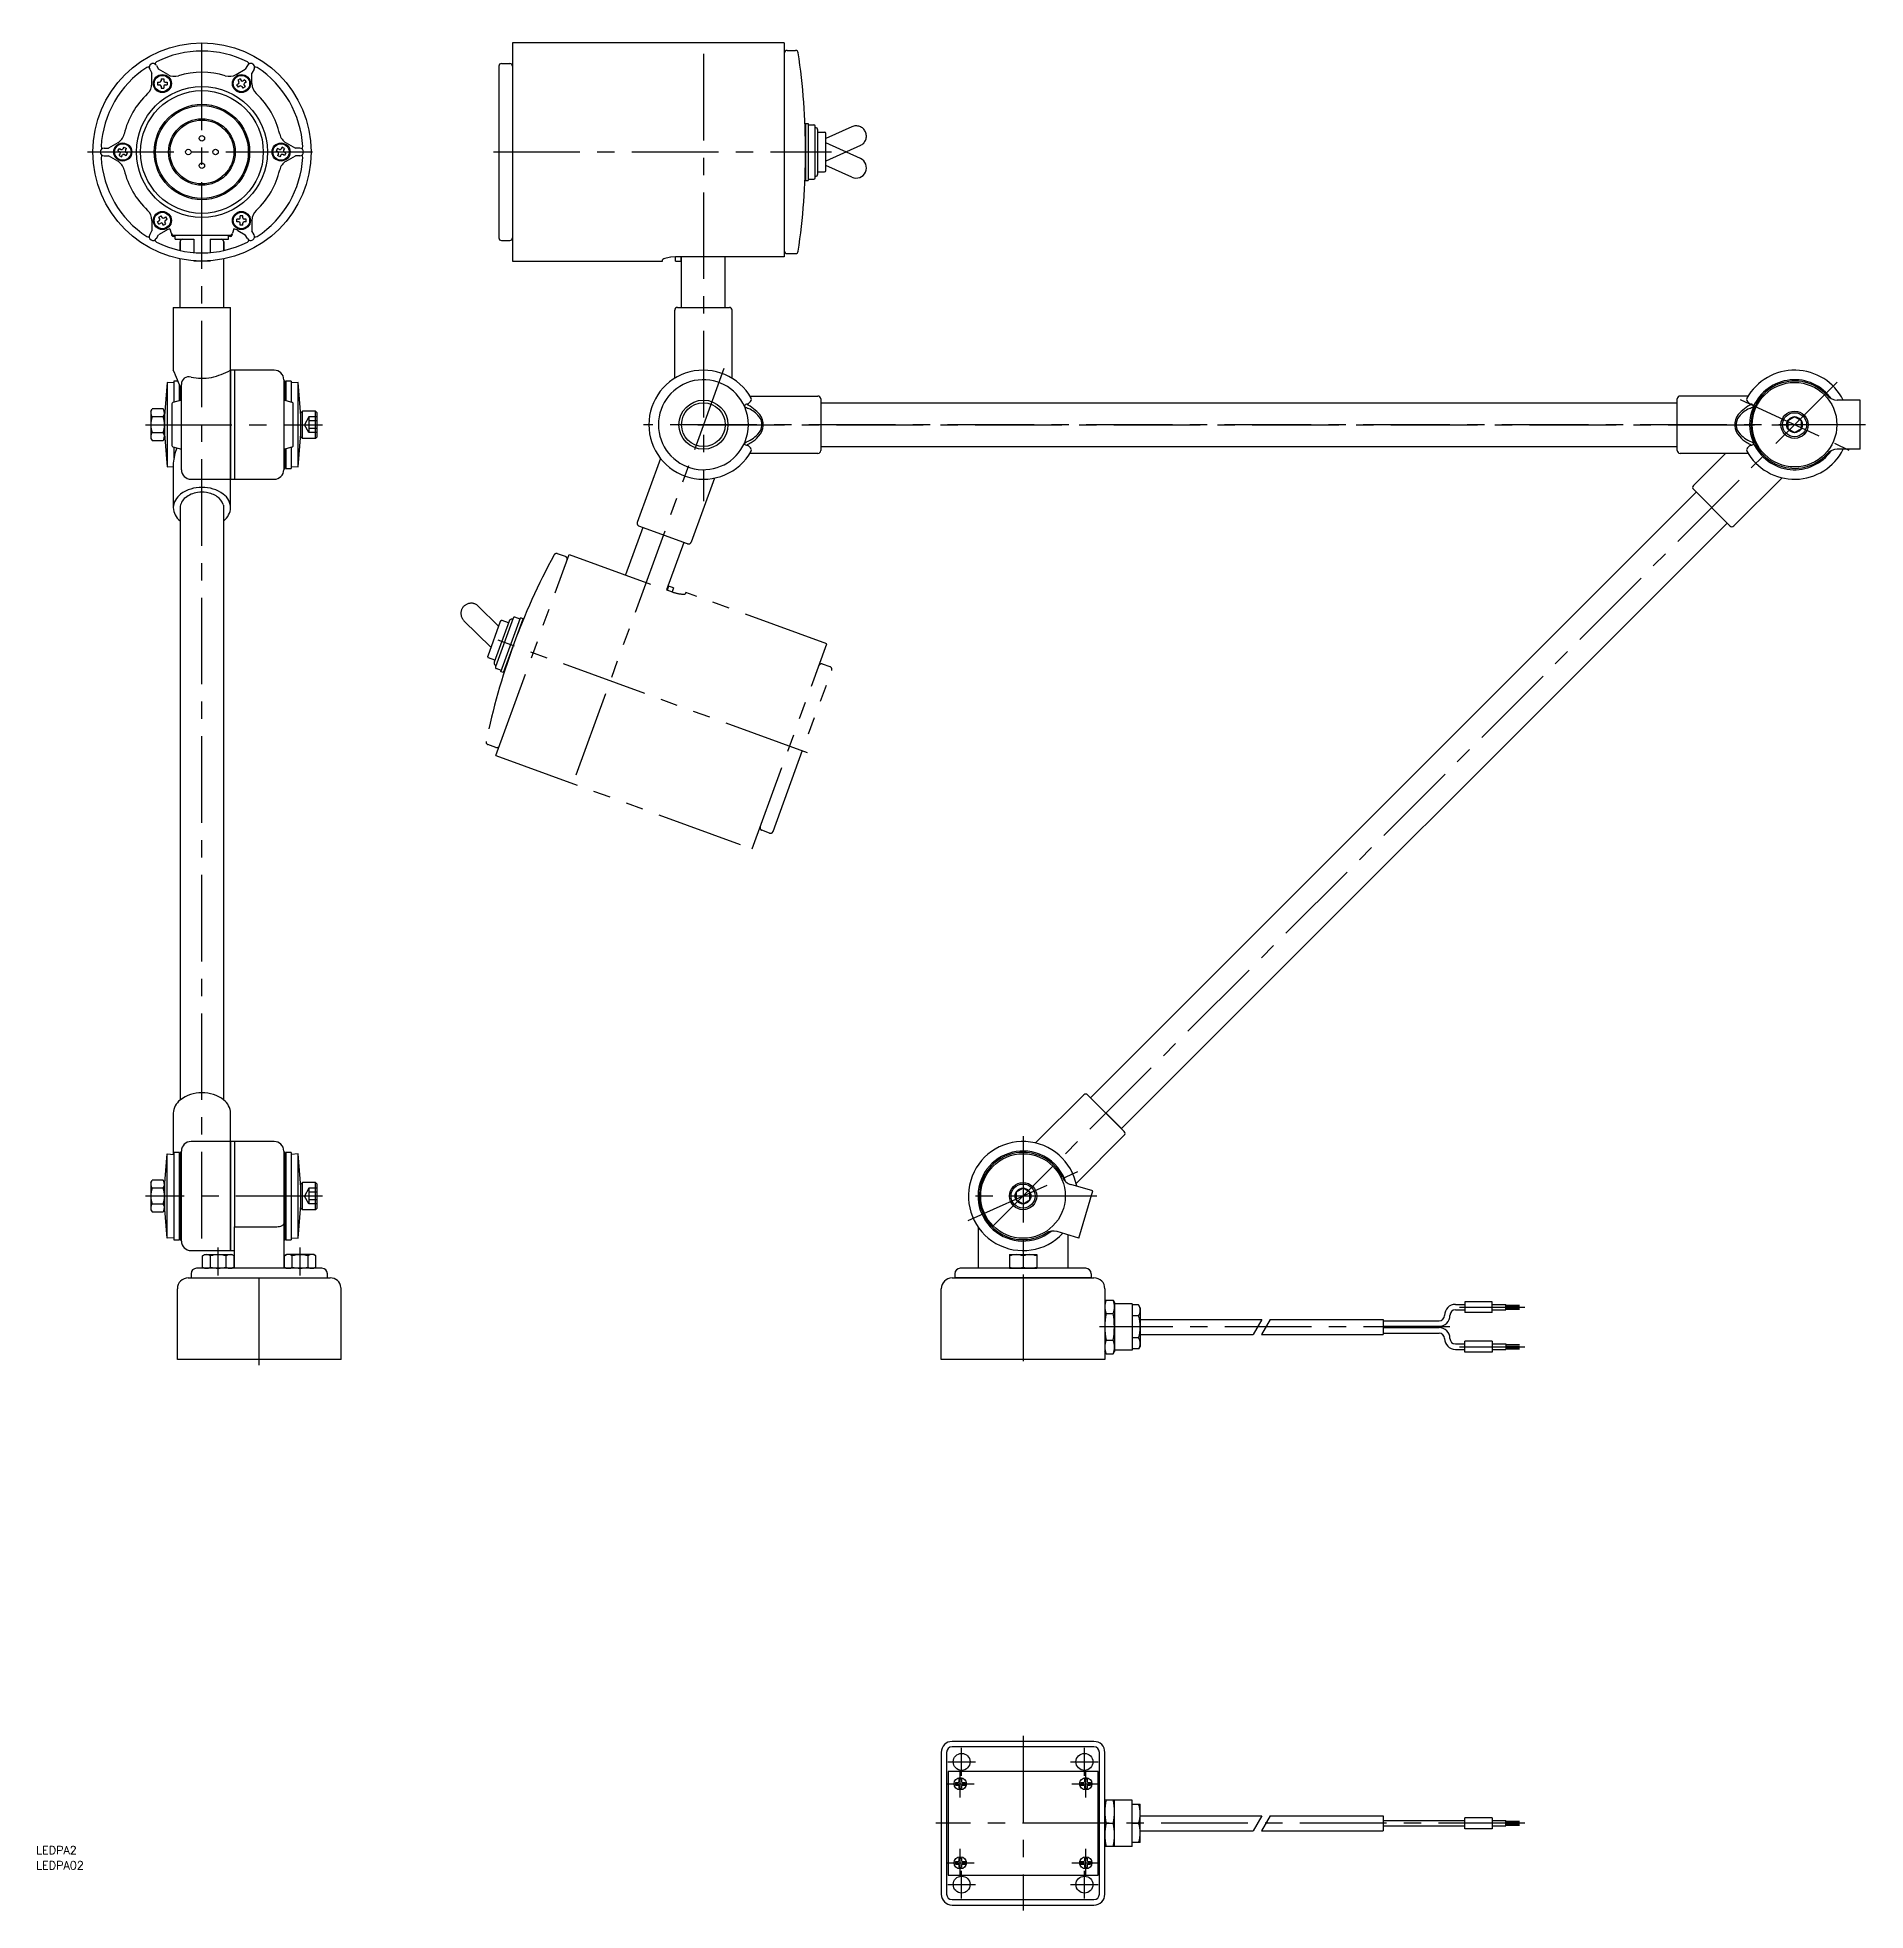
# Model space of a CAD drawing. Extents: x -60 to 610, y -518 to 169.
import ezdxf

# ---------------------------------------------------------------- set-up
doc = ezdxf.new("R2010")
doc.units = 0
for name, pattern in [('CENTER', [50.8, 31.75, -6.35, 6.35, -6.35]), ('DASHED', [19.05, 12.7, -6.35]), ('PHANTOM', [63.5, 31.75, -6.35, 6.35, -6.35, 6.35, -6.35])]:
    doc.linetypes.add(name, pattern=pattern)
doc.layers.get('0').update_dxf_attribs({"linetype": 'CONTINUOUS'})
doc.layers.add('CENTER', color=1, linetype='CENTER')
doc.styles.get("Standard").update_dxf_attribs({"font": 'txt.shx', "height": 3, "bigfont": 'bigfont.shx'})

# ---------------------------------------------------------------- blocks, each defined once
blk = doc.blocks.new('*U21')
at = {"color": 7, "linetype": 'CONTINUOUS'}
blk.add_text('LEDPA2', height=3, dxfattribs=at).set_placement((-60.8, -496.95))
blk = doc.blocks.new('*U22')
at = {"color": 7, "linetype": 'CONTINUOUS'}
blk.add_text('LEDPA02', height=3, dxfattribs=at).set_placement((-60.8, -502.48))

msp = doc.modelspace()

# ---------------------------------------------------------------- linework, layer by layer
at = {"color": 7, "linetype": 'CONTINUOUS'}
for p, q in [((213.48, 167.28), (113.84, 167.28)), ((113.84, 167.28), (113.84, 87.28)), ((213.48, 167.28), (213.48, 88.82)), ((-16.71, 159.03), (-15.91, 157.64)), ((16.71, 159.03), (15.91, 157.64)), ((108.84, 158.73), (108.84, 95.83)), ((109.84, 159.73), (112.84, 159.73)), ((214.48, 164.53), (217.62, 164.53)), ((-19.14, 157.63), (-18.34, 156.24)), ((-18.34, 152.35), (-18.34, 156.24)), ((-16.25, 152.89), (-16.25, 151.89)), ((-16.25, 152.89), (-15.5, 152.89)), ((-16.25, 151.89), (-15.5, 151.89)), ((-12.54, 155.69), (-15.91, 157.64)), ((-15, 154.14), (-14, 154.14)), ((-15, 154.14), (-15, 153.39)), ((-15, 151.39), (-15, 150.64)), ((-14, 154.14), (-14, 153.39)), ((-14, 151.39), (-14, 150.64)), ((-13.5, 152.89), (-12.75, 152.89)), ((-13.5, 151.89), (-12.75, 151.89)), ((-12.75, 152.89), (-12.75, 151.89)), ((12.54, 155.69), (15.91, 157.64)), ((13.38, 152.33), (12.73, 151.95)), ((12.73, 151.95), (13.23, 151.09)), ((14.06, 154.16), (13.19, 153.66)), ((13.19, 153.66), (13.57, 153.01)), ((13.88, 151.46), (13.23, 151.09)), ((14.06, 154.16), (14.43, 153.51)), ((14.57, 151.28), (14.94, 150.63)), ((15.81, 151.13), (14.94, 150.63)), ((15.77, 153.7), (15.12, 153.33)), ((15.43, 151.78), (15.81, 151.13)), ((16.27, 152.84), (15.62, 152.46)), ((15.77, 153.7), (16.27, 152.84)), ((19.14, 157.63), (18.34, 156.24)), ((18.34, 152.35), (18.34, 156.24)), ((-15, 150.64), (-14, 150.64)), ((221.27, 137.78), (221.27, 116.78)), ((221.27, 137.78), (222.27, 137.78)), ((222.27, 137.78), (222.27, 116.78)), ((-30.88, 130.63), (-34.25, 128.68)), ((30.88, 130.63), (34.25, 128.68)), ((222.27, 137.28), (224.27, 137.28)), ((224.77, 117.78), (224.77, 136.78)), ((225.77, 119.28), (225.77, 135.28)), ((225.77, 134.53), (228.27, 134.53)), ((228.77, 120.53), (228.77, 134.03)), ((241.38, 124.87), (228.77, 130.59)), ((-35.85, 128.68), (-34.25, 128.68)), ((-35.85, 125.88), (-34.25, 125.88)), ((-30.88, 123.93), (-34.25, 125.88)), ((-30.77, 127.72), (-30.27, 128.59)), ((-30.77, 127.72), (-30.12, 127.35)), ((-30.31, 126.01), (-29.93, 126.66)), ((-30.31, 126.01), (-29.44, 125.51)), ((-30.27, 128.59), (-29.62, 128.21)), ((-29.44, 125.51), (-29.07, 126.16)), ((-28.93, 128.4), (-28.56, 129.04)), ((-28.56, 129.04), (-27.69, 128.54)), ((-28.38, 126.35), (-27.73, 125.97)), ((-28.07, 127.9), (-27.69, 128.54)), ((-27.88, 127.21), (-27.23, 126.84)), ((-27.73, 125.97), (-27.23, 126.84)), ((27.73, 128.59), (27.23, 127.72)), ((27.88, 127.35), (27.23, 127.72)), ((28.07, 126.66), (27.69, 126.01)), ((28.56, 125.51), (27.69, 126.01)), ((28.38, 128.21), (27.73, 128.59)), ((28.93, 126.16), (28.56, 125.51)), ((29.44, 129.04), (29.07, 128.4)), ((30.31, 128.54), (29.44, 129.04)), ((30.27, 125.97), (29.62, 126.35)), ((30.31, 128.54), (29.93, 127.9)), ((30.77, 126.84), (30.12, 127.21)), ((30.77, 126.84), (30.27, 125.97)), ((30.88, 123.93), (34.25, 125.88)), ((35.85, 128.68), (34.25, 128.68)), ((35.85, 125.88), (34.25, 125.88)), ((221.27, 116.78), (222.27, 116.78)), ((222.27, 117.28), (224.27, 117.28)), ((225.77, 120.03), (228.27, 120.03)), ((238.27, 118.04), (228.77, 122.36)), ((-15.81, 103.43), (-14.94, 103.93)), ((-15.43, 102.78), (-15.81, 103.43)), ((-14.57, 103.28), (-14.94, 103.93)), ((-13.88, 103.1), (-13.23, 103.47)), ((-12.73, 102.61), (-13.23, 103.47)), ((15, 103.91), (14, 103.91)), ((14, 103.16), (14, 103.91)), ((15, 103.16), (15, 103.91)), ((-19.14, 96.93), (-18.34, 98.32)), ((-18.34, 102.21), (-18.34, 98.32)), ((-16.71, 95.53), (-15.91, 96.92)), ((-16.27, 101.72), (-15.62, 102.1)), ((-15.77, 100.86), (-16.27, 101.72)), ((-13.13, 98.52), (-15.91, 96.92)), ((-15.77, 100.86), (-15.12, 101.23)), ((-14.06, 100.4), (-14.43, 101.05)), ((-14.06, 100.4), (-13.19, 100.9)), ((-13.19, 100.9), (-13.57, 101.55)), ((-13.38, 102.23), (-12.73, 102.61)), ((-11.75, 99.07), (-11.23, 97.47)), ((-10.99, 96.68), (-11.06, 97.16)), ((-10.28, 96.78), (10.28, 96.78)), ((-9.75, 95.28), (-9.75, 96.78)), ((9.75, 95.28), (9.75, 96.78)), ((11.06, 97.16), (10.99, 96.68)), ((11.75, 99.07), (11.23, 97.47)), ((12.75, 101.66), (12.75, 102.66)), ((13.5, 102.66), (12.75, 102.66)), ((13.5, 101.66), (12.75, 101.66)), ((13.13, 98.52), (15.91, 96.92)), ((14, 100.41), (14, 101.16)), ((15, 100.41), (14, 100.41)), ((15, 100.41), (15, 101.16)), ((16.25, 102.66), (15.5, 102.66)), ((16.25, 101.66), (15.5, 101.66)), ((16.71, 95.53), (15.91, 96.92)), ((16.25, 101.66), (16.25, 102.66)), ((18.34, 102.21), (18.34, 98.32)), ((19.14, 96.93), (18.34, 98.32)), ((-9.75, 95.28), (-3, 95.28)), ((-8, 91.15), (-8, 94.28)), ((-8, 94.28), (-8, 91.15)), ((-3, 95.28), (-3, 90.4)), ((3, 95.28), (3, 90.4)), ((3, 95.28), (9.75, 95.28)), ((8, 91.15), (8, 94.28)), ((8, 94.28), (8, 91.15)), ((109.84, 94.83), (112.84, 94.83)), ((214.48, 90.03), (217.62, 90.03)), ((-8, 70.28), (-8, 88.09)), ((-3, 87.39), (-3, 87.28)), ((3, 87.28), (-3, 87.28)), ((3, 87.39), (3, 87.28)), ((8, 70.28), (8, 88.09)), ((113.84, 87.28), (168.84, 87.28)), ((168.84, 87.28), (168.84, 87.73)), ((173.64, 88.82), (171.83, 88.7)), ((213.48, 88.82), (173.64, 88.82)), ((173.64, 87.28), (173.64, 88.82)), ((173.64, 87.28), (175.64, 87.28)), ((175.84, 88.82), (175.64, 88.82)), ((175.64, 87.28), (175.64, 88.82)), ((175.84, 70.28), (175.84, 88.82)), ((191.84, 70.28), (191.84, 88.82)), ((-10.5, 70.28), (-10.5, 47.25)), ((-10.5, 70.28), (10.5, 70.28)), ((10.5, 47.28), (10.5, 70.28)), ((173.34, 44.3), (173.34, 69.28)), ((174.34, 70.28), (193.34, 70.28)), ((194.34, 44.3), (194.34, 69.28)), ((-12.74, 42.78), (-13.74, 30.58)), ((-12.74, 42.78), (-12.74, 11.78)), ((-10.25, 42.58), (-12.74, 42.78)), ((-10.25, 43.28), (-10.25, 35.49)), ((-8.79, 43.28), (-10.25, 43.28)), ((-8.25, 36.06), (-8.25, 41.97)), ((-8, 41.35), (-8, 36.14)), ((-7.5, 10.78), (-7.5, 42.05)), ((10.5, 7.28), (10.5, 47.28)), ((10.5, 47.28), (10.5, 7.28)), ((12, 47.28), (10.5, 47.28)), ((26.5, 47.28), (12, 47.28)), ((12, 47.28), (12, 7.28)), ((12, 47.28), (12, 7.28)), ((30, 43.78), (30, 10.78)), ((30.5, 43.28), (30, 43.28)), ((30.5, 43.28), (30.5, 36.14)), ((30.75, 43.28), (30.75, 36.06)), ((32.75, 43.28), (30.75, 43.28)), ((32.75, 43.28), (32.75, 35.54)), ((35.24, 42.78), (32.75, 42.58)), ((36.24, 30.58), (35.24, 42.78)), ((35.24, 11.78), (35.24, 42.78)), ((-11, 34.9), (-11, 19.66)), ((-7.5, 36.28), (-10.64, 35.38)), ((-8.25, 36.28), (-8, 36.28)), ((33.14, 35.38), (30, 36.28)), ((30.5, 36.28), (30.75, 36.28)), ((33.5, 34.32), (33.5, 34.9)), ((200.86, 37.78), (225.84, 37.78)), ((226.84, 36.78), (226.84, 17.78)), ((226.84, 35.28), (540.84, 35.28)), ((540.84, 17.78), (540.84, 36.78)), ((566.82, 37.78), (541.84, 37.78)), ((607.84, 36.28), (599.5, 36.28)), ((607.84, 18.28), (607.84, 36.28)), ((-18.74, 32.28), (-18.3, 33.05)), ((-18.74, 32.28), (-18.74, 22.28)), ((-14.19, 33.05), (-18.3, 33.05)), ((-14.19, 30.17), (-18.3, 30.17)), ((-13.74, 32.28), (-14.19, 33.05)), ((-13.74, 32.28), (-13.74, 22.28)), ((33.5, 19.66), (33.5, 34.32)), ((36.84, 32.28), (36.24, 31.68)), ((36.24, 22.88), (36.24, 31.68)), ((36.84, 22.28), (36.84, 32.28)), ((41.64, 32.28), (36.84, 32.28)), ((41.64, 22.28), (41.64, 32.28)), ((41.64, 32.28), (42.24, 31.68)), ((42.24, 22.88), (42.24, 31.68)), ((583.84, 30.17), (581.34, 28.72)), ((581.34, 28.72), (581.34, 25.84)), ((586.34, 28.72), (583.84, 30.17)), ((586.34, 25.84), (586.34, 28.72)), ((-18.74, 22.28), (-18.3, 21.51)), ((-18.3, 24.39), (-14.19, 24.39)), ((-18.3, 21.51), (-14.19, 21.51)), ((-13.74, 22.28), (-14.19, 21.51)), ((-13.74, 23.97), (-12.74, 11.78)), ((35.24, 11.78), (36.24, 23.97)), ((36.84, 22.28), (36.24, 22.88)), ((41.64, 22.28), (36.84, 22.28)), ((41.64, 22.28), (42.24, 22.88)), ((581.34, 25.84), (583.84, 24.39)), ((583.84, 24.39), (586.34, 25.84)), ((-10.64, 19.18), (-7.5, 18.28)), ((-10.25, 19.06), (-10.25, 15.1)), ((30, 18.28), (33.14, 19.18)), ((30.5, 18.42), (30.5, 11.28)), ((30.75, 18.28), (30.5, 18.28)), ((30.75, 18.49), (30.75, 11.28)), ((32.75, 19.06), (32.75, 11.28)), ((225.84, 16.78), (200.86, 16.78)), ((226.84, 19.28), (540.84, 19.28)), ((566.82, 16.78), (541.84, 16.78)), ((558.49, 16.78), (546.72, 5.01)), ((607.84, 18.28), (599.5, 18.28)), ((-12.74, 11.78), (-10.5, 11.96)), ((-10.5, 13.16), (-10.5, -3.13)), ((-4, 7.28), (10.5, 7.28)), ((10.5, -3.13), (10.5, 7.28)), ((10.5, 7.28), (12, 7.28)), ((12, 7.28), (26.5, 7.28)), ((30, 11.28), (30.5, 11.28)), ((30.75, 11.28), (32.75, 11.28)), ((32.75, 11.98), (35.24, 11.78)), ((579.23, 7.82), (561.57, -9.84)), ((325.75, -219.5), (547.78, 2.53)), ((560.15, -9.84), (546.72, 3.59)), ((-8, -3.13), (-8, -220.35)), ((8, -220.35), (8, -3.13)), ((337.06, -230.81), (559.09, -8.78)), ((305.61, -236.1), (323.27, -218.44)), ((338.12, -231.88), (324.69, -218.44)), ((325.75, -219.5), (337.06, -230.81)), ((-10.5, -225.16), (-10.5, -240.25)), ((10.5, -235.56), (10.5, -225.16)), ((320.46, -250.95), (338.12, -233.29)), ((-13.74, -252.26), (-12.74, -240.06)), ((-12.74, -271.06), (-12.74, -240.06)), ((-12.74, -240.06), (-10.25, -240.27)), ((-10.25, -239.56), (-10.25, -271.56)), ((-8.25, -239.56), (-10.25, -239.56)), ((-8.25, -271.56), (-8.25, -239.56)), ((-8, -239.56), (-8, -271.56)), ((-7.5, -239.56), (-8, -239.56)), ((-7.5, -272.06), (-7.5, -239.06)), ((10.5, -235.56), (-4, -235.56)), ((10.5, -275.56), (10.5, -235.56)), ((10.5, -235.56), (10.5, -275.56)), ((12, -235.56), (10.5, -235.56)), ((26.5, -235.56), (12, -235.56)), ((12, -235.56), (12, -266.87)), ((12, -235.56), (12, -266.87)), ((30, -239.06), (30, -265.72)), ((30.5, -239.56), (30, -239.56)), ((30.5, -239.56), (30.5, -271.56)), ((30.75, -239.56), (30.75, -271.56)), ((32.75, -239.56), (30.75, -239.56)), ((32.75, -239.56), (32.75, -271.56)), ((35.24, -240.06), (32.75, -240.27)), ((35.24, -271.06), (35.24, -240.06)), ((36.24, -252.26), (35.24, -240.06)), ((-8.25, -240.58), (-8, -240.8)), ((-18.74, -250.56), (-18.3, -249.79)), ((-18.74, -250.56), (-18.74, -260.56)), ((-14.19, -249.79), (-18.3, -249.79)), ((-14.19, -252.68), (-18.3, -252.68)), ((-13.74, -250.56), (-14.19, -249.79)), ((-13.74, -250.56), (-13.74, -260.56)), ((-8.25, -249.76), (-8, -250.41)), ((-8.25, -252.56), (-8, -252.56)), ((30.5, -252.56), (30.75, -252.56)), ((36.84, -250.56), (36.24, -251.16)), ((36.24, -259.96), (36.24, -251.16)), ((36.84, -260.56), (36.84, -250.56)), ((41.64, -250.56), (36.84, -250.56)), ((41.64, -260.56), (41.64, -250.56)), ((41.64, -250.56), (42.24, -251.16)), ((42.24, -259.96), (42.24, -251.16)), ((301, -252.68), (298.5, -254.12)), ((298.5, -254.12), (298.5, -257.01)), ((303.5, -254.12), (301, -252.68)), ((303.5, -257.01), (303.5, -254.12)), ((326.56, -253.71), (318.56, -251.35)), ((321.48, -270.97), (326.56, -253.71)), ((-18.74, -260.56), (-18.3, -261.34)), ((-18.3, -258.45), (-14.19, -258.45)), ((-13.74, -260.56), (-14.19, -261.34)), ((-12.74, -271.06), (-13.74, -258.87)), ((-8.25, -258.56), (-8, -258.56)), ((30.5, -258.56), (30.75, -258.56)), ((35.24, -271.06), (36.24, -258.87)), ((36.84, -260.56), (36.24, -259.96)), ((41.64, -260.56), (36.84, -260.56)), ((41.64, -260.56), (42.24, -259.96)), ((298.5, -257.01), (301, -258.45)), ((301, -258.45), (303.5, -257.01)), ((-18.3, -261.34), (-14.19, -261.34)), ((12, -266.87), (26.5, -266.87)), ((12, -282.06), (12, -266.87)), ((30, -265.72), (30, -282.06)), ((284.5, -266.87), (284.5, -282.06)), ((-10.25, -270.86), (-12.74, -271.06)), ((-10.25, -271.56), (-8.25, -271.56)), ((-8.25, -270.78), (-8, -270.8)), ((-8, -271.56), (-7.5, -271.56)), ((30, -271.56), (30.5, -271.56)), ((30.5, -270.8), (30.75, -270.78)), ((30.75, -271.56), (32.75, -271.56)), ((32.75, -270.86), (35.24, -271.06)), ((321.48, -270.97), (313.47, -268.62)), ((317.5, -282.06), (317.5, -269.8)), ((-4, -275.56), (10.5, -275.56)), ((0.23, -277.51), (1, -277.06)), ((0.23, -281.62), (0.23, -277.51)), ((1, -277.06), (11, -277.06)), ((3.11, -281.62), (3.11, -277.51)), ((8.89, -281.62), (8.89, -277.51)), ((10.5, -275.56), (12, -275.56)), ((11.77, -277.51), (11, -277.06)), ((11.77, -281.62), (11.77, -277.51)), ((30.23, -277.51), (31, -277.06)), ((30.23, -281.62), (30.23, -277.51)), ((41, -277.06), (31, -277.06)), ((33.11, -281.62), (33.11, -277.51)), ((38.89, -281.62), (38.89, -277.51)), ((41.77, -277.51), (41, -277.06)), ((41.77, -281.62), (41.77, -277.51)), ((296, -277.06), (296, -282.06)), ((296, -277.06), (306, -277.06)), ((301, -277.51), (301, -281.62)), ((306, -277.06), (306, -282.06)), ((-5, -285.56), (47, -285.56)), ((-4, -284.06), (-4, -285.56)), ((44, -282.06), (-2, -282.06)), ((0.23, -281.62), (1, -282.06)), ((11.77, -281.62), (11, -282.06)), ((30.23, -281.62), (31, -282.06)), ((41.77, -281.62), (41, -282.06)), ((46, -285.56), (46, -284.06)), ((275, -285.56), (327, -285.56)), ((276, -284.06), (276, -285.56)), ((326, -285.56), (276, -285.56)), ((324, -282.06), (278, -282.06)), ((296, -282.06), (306, -282.06)), ((326, -284.06), (326, -285.56)), ((-9, -315.56), (-9, -289.56)), ((51, -315.56), (51, -289.56)), ((271, -315.56), (271, -289.56)), ((331, -289.56), (331, -315.56)), ((331.48, -293.75), (331, -294.57)), ((331.48, -293.75), (334.02, -293.75)), ((334.02, -293.75), (334.5, -294.57)), ((334.5, -294.57), (334.5, -312.55)), ((341, -295.06), (334.5, -295.06)), ((341, -295.06), (341, -312.06)), ((459.5, -295.31), (463, -295.31)), ((473, -294.31), (463, -294.31)), ((463, -294.31), (463, -298.31)), ((473, -298.31), (473, -294.31)), ((473, -295.31), (478, -295.31)), ((478, -297.31), (478, -295.31)), ((331.48, -298.65), (334.02, -298.65)), ((343.37, -295.48), (341, -295.48)), ((343.37, -299.52), (341, -299.52)), ((344, -296.56), (343.37, -295.48)), ((344, -296.56), (344, -310.56)), ((344, -300.81), (388.59, -300.81)), ((391.59, -300.81), (433, -300.81)), ((433, -300.81), (433, -306.31)), ((433, -301.31), (453.5, -301.31)), ((459.5, -297.31), (463, -297.31)), ((473, -298.31), (463, -298.31)), ((473, -297.31), (478, -297.31)), ((478, -295.56), (483, -295.56)), ((478, -296.06), (483, -296.06)), ((478, -296.56), (483, -296.56)), ((478, -297.06), (483, -297.06)), ((331.48, -308.47), (334.02, -308.47)), ((343.37, -307.6), (341, -307.6)), ((344, -306.31), (385.41, -306.31)), ((388.41, -306.31), (433, -306.31)), ((433, -303.31), (453.5, -303.31)), ((433, -303.81), (453.5, -303.81)), ((433, -305.81), (453.5, -305.81)), ((463, -312.81), (463, -308.81)), ((473, -308.81), (463, -308.81)), ((473, -308.81), (473, -312.81)), ((51, -315.56), (-9, -315.56)), ((331, -315.56), (271, -315.56)), ((331.48, -313.38), (331, -312.55)), ((331.48, -313.38), (334.02, -313.38)), ((334.02, -313.38), (334.5, -312.55)), ((341, -312.06), (334.5, -312.06)), ((343.37, -311.64), (341, -311.64)), ((344, -310.56), (343.37, -311.64)), ((459.5, -309.81), (463, -309.81)), ((459.5, -311.81), (463, -311.81)), ((473, -312.81), (463, -312.81)), ((473, -309.81), (478, -309.81)), ((473, -311.81), (478, -311.81)), ((478, -309.81), (478, -311.81)), ((478, -310.06), (483, -310.06)), ((478, -310.56), (483, -310.56)), ((478, -311.06), (483, -311.06)), ((478, -311.56), (483, -311.56)), ((271, -459.56), (271, -511.56)), ((273, -459.56), (273, -511.56)), ((327, -455.56), (275, -455.56)), ((327, -457.56), (275, -457.56)), ((329, -511.56), (329, -459.56)), ((331, -511.56), (331, -459.56)), ((328.5, -466.56), (273.5, -466.56)), ((273.5, -466.56), (273.5, -504.56)), ((328.5, -504.56), (328.5, -466.56)), ((276.25, -470.56), (277.25, -470.56)), ((276.25, -470.56), (276.25, -471.56)), ((276.25, -471.56), (277.25, -471.56)), ((277.5, -469.31), (278.5, -469.31)), ((277.5, -469.31), (277.5, -470.31)), ((277.5, -471.81), (277.5, -472.81)), ((277.5, -472.81), (278.5, -472.81)), ((278.5, -469.31), (278.5, -470.31)), ((278.5, -471.81), (278.5, -472.81)), ((278.75, -470.56), (279.75, -470.56)), ((278.75, -471.56), (279.75, -471.56)), ((279.75, -470.56), (279.75, -471.56)), ((322.25, -470.56), (322.25, -471.56)), ((322.25, -470.56), (323.25, -470.56)), ((322.25, -471.56), (323.25, -471.56)), ((323.5, -469.31), (324.5, -469.31)), ((323.5, -469.31), (323.5, -470.31)), ((323.5, -471.81), (323.5, -472.81)), ((323.5, -472.81), (324.5, -472.81)), ((324.5, -469.31), (324.5, -470.31)), ((324.5, -471.81), (324.5, -472.81)), ((324.75, -470.56), (325.75, -470.56)), ((324.75, -471.56), (325.75, -471.56)), ((325.75, -470.56), (325.75, -471.56)), ((341, -477.06), (331, -477.06)), ((331, -494.06), (331, -477.06)), ((334.5, -494.06), (334.5, -477.06)), ((341, -494.06), (341, -477.06)), ((341, -492.56), (341, -478.56)), ((341, -478.56), (344, -478.56)), ((344, -492.56), (344, -478.56)), ((331.48, -485.56), (334.02, -485.56)), ((341, -485.56), (343.37, -485.56)), ((344, -482.81), (388.59, -482.81)), ((391.59, -482.81), (433, -482.81)), ((433, -482.81), (433, -488.31)), ((433, -484.56), (463, -484.56)), ((433, -486.56), (463, -486.56)), ((463, -487.56), (463, -483.56)), ((473, -483.56), (463, -483.56)), ((473, -487.56), (463, -487.56)), ((473, -483.56), (473, -487.56)), ((473, -484.56), (478, -484.56)), ((473, -486.56), (478, -486.56)), ((478, -486.56), (478, -484.56)), ((478, -484.81), (483, -484.81)), ((478, -485.31), (483, -485.31)), ((478, -485.81), (483, -485.81)), ((478, -486.31), (483, -486.31)), ((341, -494.06), (331, -494.06)), ((344, -492.56), (341, -492.56)), ((344, -488.31), (385.41, -488.31)), ((388.41, -488.31), (433, -488.31)), ((276.25, -499.56), (277.25, -499.56)), ((276.25, -499.56), (276.25, -500.56)), ((276.25, -500.56), (277.25, -500.56)), ((277.5, -498.31), (278.5, -498.31)), ((277.5, -498.31), (277.5, -499.31)), ((277.5, -500.81), (277.5, -501.81)), ((278.5, -498.31), (278.5, -499.31)), ((278.5, -500.81), (278.5, -501.81)), ((278.75, -499.56), (279.75, -499.56)), ((278.75, -500.56), (279.75, -500.56)), ((279.75, -499.56), (279.75, -500.56)), ((322.25, -499.56), (322.25, -500.56)), ((322.25, -499.56), (323.25, -499.56)), ((322.25, -500.56), (323.25, -500.56)), ((323.5, -498.31), (324.5, -498.31)), ((323.5, -498.31), (323.5, -499.31)), ((323.5, -500.81), (323.5, -501.81)), ((324.5, -498.31), (324.5, -499.31)), ((324.5, -500.81), (324.5, -501.81)), ((324.75, -499.56), (325.75, -499.56)), ((324.75, -500.56), (325.75, -500.56)), ((325.75, -499.56), (325.75, -500.56)), ((273.5, -504.56), (328.5, -504.56)), ((277.5, -501.81), (278.5, -501.81)), ((323.5, -501.81), (324.5, -501.81)), ((275, -513.56), (327, -513.56)), ((275, -515.56), (327, -515.56))]:
    msp.add_line(p, q, dxfattribs=at)
at = {"color": 3, "linetype": 'PHANTOM'}
for p, q in [((238.27, 136.52), (228.77, 132.2)), ((241.38, 129.69), (228.77, 123.96)), ((191.37, 47.95), (135.28, -106.16)), ((168.15, 14.87), (159.61, -8.6)), ((187.89, 7.69), (179.34, -15.78)), ((161.62, -10.39), (155.28, -27.81)), ((178.06, -16.38), (160.21, -9.88)), ((107.77, -94.02), (134.6, -20.29)), ((133.25, -21.08), (130.3, -20.01)), ((134.6, -20.29), (172.38, -34.04)), ((176.65, -15.86), (170.31, -33.29)), ((170.31, -33.29), (170.5, -33.35)), ((171.03, -31.91), (170.5, -33.35)), ((172.91, -32.59), (171.03, -31.91)), ((172.91, -32.59), (172.38, -34.04)), ((177.42, -34.23), (177.26, -34.66)), ((229.1, -53.04), (177.42, -34.23)), ((101.31, -39.26), (108.77, -46.57)), ((96.06, -44.62), (105.95, -54.32)), ((109.39, -44.86), (104.77, -57.54)), ((112.64, -44.71), (107.16, -59.74)), ((114.09, -43.64), (107.59, -61.5)), ((109.6, -63.29), (116.78, -43.56)), ((112.38, -45.41), (110.03, -44.56)), ((110.54, -63.63), (117.72, -43.9)), ((116.61, -44.03), (114.73, -43.34)), ((117.72, -43.9), (116.78, -43.56)), ((222, -93.03), (105.2, -50.52)), ((201.74, -128.22), (229.1, -53.04)), ((107.42, -59.04), (105.07, -58.18)), ((230.28, -61.51), (227.46, -60.48)), ((109.77, -62.82), (107.89, -62.14)), ((110.54, -63.63), (109.6, -63.29)), ((209.36, -121.89), (230.87, -62.79)), ((107.77, -91.09), (104.82, -90.02)), ((107.77, -94.02), (201.74, -128.22)), ((208.08, -122.49), (205.26, -121.46))]:
    msp.add_line(p, q, dxfattribs=at)
at = {"color": 3, "linetype": 'DASHED'}
for p, q in [((39.24, 30.17), (37.57, 27.28)), ((42.24, 30.17), (39.24, 30.17)), ((39.24, 30.17), (39.24, 24.39)), ((42.24, 28.72), (39.24, 28.72)), ((39.24, 24.39), (37.57, 27.28)), ((42.24, 25.84), (39.24, 25.84)), ((42.24, 24.39), (39.24, 24.39)), ((39.24, -252.68), (37.57, -255.56)), ((42.24, -252.68), (39.24, -252.68)), ((39.24, -252.68), (39.24, -258.45)), ((42.24, -254.12), (39.24, -254.12)), ((39.24, -258.45), (37.57, -255.56)), ((42.24, -257.01), (39.24, -257.01)), ((42.24, -258.45), (39.24, -258.45))]:
    msp.add_line(p, q, dxfattribs=at)
at = {"color": 3, "linetype": 'CONTINUOUS'}
for p, q in [((-8.25, -253.1), (-8, -253.1)), ((30.5, -253.1), (30.75, -253.1)), ((-8.25, -258.02), (-8, -258.02)), ((30.5, -258.02), (30.75, -258.02)), ((388.59, -300.81), (385.41, -306.31)), ((391.59, -300.81), (388.41, -306.31)), ((388.59, -482.81), (385.41, -488.31)), ((391.59, -482.81), (388.41, -488.31))]:
    msp.add_line(p, q, dxfattribs=at)
at = {"color": 7, "linetype": 'CONTINUOUS'}
for centre, radius in [((0, 127.28), 40), ((0, 127.28), 24), ((-14.5, 152.39), 3.31), ((-14.5, 152.39), 3), ((14.5, 152.39), 3.31), ((14.5, 152.39), 3), ((0, 127.28), 22.5), ((0, 127.28), 17.5), ((0, 127.28), 17), ((0, 127.28), 12.2), ((0, 127.28), 11.7), ((-29, 127.28), 3.31), ((0, 132.28), 1), ((29, 127.28), 3.31), ((-29, 127.28), 3), ((-5, 127.28), 1), ((5, 127.28), 1), ((29, 127.28), 3), ((0, 122.28), 1), ((-14.5, 102.16), 3.31), ((-14.5, 102.16), 3), ((14.5, 102.16), 3.31), ((14.5, 102.16), 3), ((583.84, 27.28), 15.5), ((183.84, 27.28), 9), ((183.84, 27.28), 8), ((583.84, 27.28), 5), ((583.84, 27.28), 4.4), ((583.84, 27.28), 2.89), ((301, -255.56), 15.5), ((301, -255.56), 5), ((301, -255.56), 4.4), ((301, -255.56), 2.89), ((278.5, -463.06), 3.1), ((323.5, -463.06), 3.1), ((278, -471.06), 2.25), ((324, -471.06), 2.25), ((278, -500.06), 2.25), ((324, -500.06), 2.25), ((278.5, -508.06), 3.1), ((323.5, -508.06), 3.1)]:
    msp.add_circle(centre, radius, dxfattribs=at)
for centre, radius, start, end in [((0, 127.28), 37, 123.18474, 176.81526), ((-19.7, 157.41), 1, 67.71157, 123.18474), ((-17.93, 158.33), 1.4, 30, 210), ((-16.24, 159.41), 1, 116.81526, 172.28843), ((0, 127.28), 37, 63.18474, 116.81526), ((16.24, 159.41), 1, 7.71157, 63.18474), ((17.92, 158.33), 1.4, 330, 150), ((19.7, 157.41), 1, 56.81526, 112.28843), ((0, 127.28), 37, 3.18474, 56.81526), ((109.84, 158.73), 1, 90.00007, 180.00021), ((112.84, 158.73), 1, 0.00007, 90.00007), ((214.48, 163.53), 1, 90.00007, 180.00007), ((217.62, 163.53), 1, 8.37108, 90.00007), ((-28.73, 127.28), 250, 0.00018, 8.37108), ((-23.34, 152.35), 5, 312.95197, 0), ((-15.5, 153.39), 0.5, 270, 0), ((-15.5, 151.39), 0.5, 0, 90), ((-13.5, 153.39), 0.5, 180, 270), ((-13.5, 151.39), 0.5, 90, 180), ((-10.04, 160.02), 5, 240, 287.04803), ((0, 127.28), 29.25, 72.95197, 107.04803), ((10.04, 160.02), 5, 252.95197, 300), ((13.13, 152.76), 0.5, 300, 30), ((14.13, 151.03), 0.5, 30, 120), ((14.87, 153.76), 0.5, 210, 300), ((15.87, 152.03), 0.5, 120, 210), ((23.34, 152.35), 5, 180, 227.04803), ((0, 127.28), 29.25, 132.95197, 167.04803), ((0, 127.28), 29.25, 12.95197, 47.04803), ((-33.38, 134.96), 5, 300, 347.04803), ((33.38, 134.96), 5, 192.95197, 240), ((224.27, 136.78), 0.5, 0.00007, 90.00007), ((224.77, 135.28), 1, 0.00007, 90.00007), ((228.27, 134.03), 0.5, 0.00007, 90.00007), ((-35.85, 127.28), 1.4, 90, 270), ((-35.94, 129.28), 1, 176.81526, 232.28843), ((-35.94, 125.28), 1, 127.71157, 183.18474), ((0, 127.28), 37, 183.18474, 236.81526), ((-33.38, 119.6), 5, 12.95197, 60), ((-30.37, 126.91), 0.5, 330, 60), ((-29.37, 128.65), 0.5, 240, 330), ((-28.63, 125.91), 0.5, 60, 150), ((-27.63, 127.65), 0.5, 150, 240), ((0, 127.28), 37, 303.18474, 356.81526), ((27.63, 126.91), 0.5, 330, 60), ((28.63, 128.65), 0.5, 240, 330), ((33.38, 119.6), 5, 120, 167.04803), ((29.37, 125.91), 0.5, 60, 150), ((30.37, 127.65), 0.5, 150, 240), ((35.85, 127.28), 1.4, 270, 90), ((35.94, 129.28), 1, 307.71157, 3.18474), ((35.94, 125.28), 1, 356.81526, 52.28843), ((-28.73, 127.28), 250, 351.62907, 0.00018), ((239.83, 121.45), 3.75, 245.56172, 65.56172), ((0, 127.28), 29.25, 192.95197, 227.04803), ((0, 127.28), 29.25, 312.95197, 347.04803), ((224.27, 117.78), 0.5, 270.00007, 0.00007), ((224.77, 119.28), 1, 270.00007, 0.00007), ((228.27, 120.53), 0.5, 270.00007, 0.00007), ((-23.34, 102.21), 5, 0, 47.04803), ((-14.13, 103.53), 0.5, 210, 300), ((13.5, 103.16), 0.5, 270, 0), ((15.5, 103.16), 0.5, 180, 270), ((23.34, 102.21), 5, 132.95197, 180), ((-19.7, 97.15), 1, 236.81526, 292.28843), ((-17.93, 96.23), 1.4, 150, 330), ((-15.87, 102.53), 0.5, 300, 30), ((-14.87, 100.8), 0.5, 30, 120), ((-13.13, 101.8), 0.5, 120, 210), ((-10.63, 94.19), 5, 102.95406, 120), ((-10.28, 97.78), 1, 198.14709, 270), ((-10.5, 96.78), 0.5, 191.81665, 0), ((10.5, 96.78), 0.5, 180, 348.18335), ((10.28, 97.78), 1, 270, 341.85291), ((10.63, 94.19), 5, 60, 77.04594), ((13.5, 101.16), 0.5, 0, 90), ((15.5, 101.16), 0.5, 90, 180), ((17.92, 96.23), 1.4, 210, 30), ((19.7, 97.15), 1, 247.71157, 303.18474), ((-16.24, 95.15), 1, 187.71157, 243.18474), ((0, 127.28), 37, 243.18474, 296.81526), ((-7, 94.28), 1, 90, 180), ((7, 94.28), 1, 0, 90), ((16.24, 95.15), 1, 296.81526, 352.28843), ((109.84, 95.83), 1, 180.00021, 270.00007), ((112.84, 95.83), 1, 270.00007, 0.00007), ((214.48, 91.03), 1, 180.00007, 270.00007), ((217.62, 91.03), 1, 270.00007, 351.62907), ((169.05, 87.72), 0.205, 124.38789, 176.17434), ((170.34, 86), 2.35, 105.59904, 126.76172), ((173.26, 76.3), 12.48, 96.56609, 106.52514), ((174.34, 69.28), 1, 90.00007, 180.00007), ((193.34, 69.28), 1, 0.00007, 90.00007), ((-163.69, -21.2), 167.79, 21.42771, 24.07549), ((-4.79, 42.17), 2.71, 72.99476, 182.55501), ((-0.01, 61.74), 17.44, 256.76032, 281.50102), ((-2.18, 70.47), 26.43, 282.33611, 298.65883), ((26.5, 43.78), 3.5, 0, 90), ((183.84, 27.28), 20, 29.03956, 330.96059), ((183.84, 27.28), 16.5, 23.57836, 336.42179), ((583.84, 27.28), 20, 26.74368, 150.96052), ((583.84, 27.28), 16, 41.81031, 318.18969), ((583.84, 27.28), 16.5, 35.09809, 156.42172), ((-10.5, 34.9), 0.5, 105.9454, 180), ((33, 34.9), 0.5, 0, 74.0546), ((199.45, 34.12), 0.542, 111.23359, 206.57856), ((200.75, 31.3), 3.65, 103.33418, 114.20998), ((193.67, 21.94), 14.11, 39.83208, 65.26268), ((199, 37.25), 2.57, 290.64684, 335.58722), ((200.87, 36.7), 0.543, 16.24123, 32.26567), ((200.38, 36.59), 1.04, 337.18093, 14.28186), ((225.84, 36.78), 1, 0.00007, 90.00007), ((541.84, 36.78), 1, 90.00007, 180.00007), ((574.01, 21.94), 14.11, 114.73732, 140.16792), ((567.3, 36.59), 1.04, 165.71814, 202.81907), ((566.82, 36.7), 0.543, 147.73433, 163.75877), ((568.68, 37.25), 2.57, 204.41278, 249.35316), ((566.93, 31.3), 3.65, 65.79002, 76.66582), ((568.24, 34.12), 0.542, 333.42144, 68.76641), ((599.5, 41.28), 5, 221.81031, 270), ((-16.19, 31.61), 2.56, 154.38425, 214.38425), ((-9.19, 27.28), 9.55, 162.41205, 197.58795), ((-16.3, 31.61), 2.56, 325.61575, 25.61575), ((-23.3, 27.28), 9.55, 342.41205, 17.58795), ((183.84, 27.28), 16.5, 336.42179, 23.57836), ((224.71, 88.06), 59.99, 244.58173, 246.08886), ((196.42, 24.15), 9.9, 38.22232, 66.31443), ((200.62, 27.26), 4.68, 312.67553, 40.19052), ((199.87, 27.27), 5.94, 314.45595, 38.63033), ((567.82, 27.27), 5.94, 141.36967, 225.54405), ((567.06, 27.26), 4.68, 139.80948, 227.32447), ((571.26, 24.15), 9.9, 113.68557, 141.77768), ((542.97, 88.06), 59.99, 293.91114, 295.41827), ((583.84, 27.28), 16.5, 156.42172, 203.57828), ((-16.19, 22.95), 2.56, 145.61575, 205.61575), ((-16.3, 22.95), 2.56, 334.38425, 34.38425), ((199.45, 20.44), 0.542, 153.42103, 248.766), ((194.18, 33.36), 13.56, 290.68774, 315.21576), ((191.01, 36.79), 19.02, 296.75779, 302.75222), ((196.55, 29.36), 9.8, 299.02055, 319.75915), ((571.14, 29.36), 9.8, 220.24085, 240.97945), ((573.51, 33.36), 13.56, 224.78424, 249.31226), ((576.67, 36.79), 19.02, 237.24778, 243.24221), ((568.24, 20.44), 0.542, 291.234, 26.57897), ((583.84, 27.28), 16.5, 203.57828, 324.90191), ((-10.5, 19.66), 0.5, 180, 254.0546), ((9.61, 11.55), 20.18, 159.02209, 175.41658), ((33, 19.66), 0.5, 285.9454, 0), ((200.75, 23.26), 3.65, 245.7896, 256.66541), ((199, 17.31), 2.57, 24.41237, 69.35274), ((200.87, 17.86), 0.543, 327.73392, 343.75835), ((200.38, 17.96), 1.04, 345.71772, 22.81866), ((225.84, 17.78), 1, 270.00007, 0.00007), ((541.84, 17.78), 1, 180.00007, 270.00007), ((567.3, 17.96), 1.04, 157.18134, 194.28228), ((566.82, 17.86), 0.543, 196.24165, 212.26608), ((568.68, 17.31), 2.57, 110.64726, 155.58763), ((583.84, 27.28), 20, 209.03948, 333.25632), ((566.93, 23.26), 3.65, 283.33459, 294.2104), ((599.5, 13.28), 5, 90, 138.18969), ((-4, 10.78), 3.5, 180, 270), ((26.5, 10.78), 3.5, 270, 0), ((-3.88, -3.51), 6.63, 126.46264, 176.72026), ((-3.05, -3.41), 4.96, 127.75351, 176.76565), ((-0.28, -8.55), 12.83, 88.75024, 125.98639), ((-0.48, -6.57), 9.03, 97.35584, 128.33984), ((0.07, -9.18), 11.7, 82.27782, 98.38325), ((0.27, -8.47), 12.75, 53.79701, 91.2195), ((0.16, -7.34), 9.86, 56.24219, 81.35164), ((2.48, -3.85), 5.67, 19.42817, 56.18566), ((4.31, -3.27), 6.17, 357.5872, 55.55037), ((547.43, 4.3), 1, 135, 225), ((-4.1, -2.85), 6.41, 182.45024, 232.48737), ((26.81, 1.14), 19.23, 189.29638, 190.69857), ((5.57, -3.08), 2.43, 358.914, 15.55998), ((4.17, -2.89), 6.34, 307.20798, 357.85441), ((560.86, -9.14), 1, 225, 315), ((-0.26, -230.55), 12.8, 88.82946, 127.19068), ((0.38, -230.19), 12.45, 52.24181, 91.73806), ((323.98, -219.15), 1, 45, 135), ((-3.91, -225.53), 6.6, 128.27737, 176.78502), ((4.17, -225.4), 6.34, 2.14559, 52.79202), ((337.42, -232.58), 1, 315, 45), ((-5.72, -241.84), 4.8, 160.63214, 160.90175), ((-4, -239.06), 3.5, 90, 180), ((26.5, -239.06), 3.5, 0, 90), ((301, -255.56), 20, 10.34446, 316.85709), ((301, -255.56), 16.5, 68.57828, 308.50268), ((301, -255.56), 16, 25.41109, 301.79046), ((301, -255.56), 16.5, 21.42172, 68.57828), ((-16.19, -251.23), 2.56, 154.38425, 214.38425), ((-9.19, -255.56), 9.55, 162.41205, 197.58795), ((-16.3, -251.23), 2.56, 325.61575, 25.61575), ((-23.3, -255.56), 9.55, 342.41205, 17.58795), ((319.97, -246.55), 5, 205.41109, 253.60078), ((301, -255.56), 16.5, 18.69887, 21.42172), ((-16.19, -259.89), 2.56, 145.61575, 205.61575), ((-16.3, -259.89), 2.56, 334.38425, 34.38425), ((26.56, -257.12), 9.75, 269.65764, 281.1027), ((27.58, -262.29), 4.48, 281.02478, 293.47682), ((28.68, -264.82), 1.72, 293.63279, 309.87669), ((29.43, -265.69), 0.571, 307.28192, 356.12507), ((-8.11, -269.98), 0.138, 187.73886, 243.89297), ((-7.8, -269.49), 0.721, 238.58736, 253.73261), ((-4, -272.06), 3.5, 180, 270), ((30.3, -269.49), 0.721, 286.26739, 301.41264), ((30.61, -269.98), 0.138, 296.10703, 352.26114), ((312.06, -273.41), 5, 73.60078, 121.79046), ((1.67, -279.62), 2.56, 55.61575, 124.38425), ((6, -286.62), 9.55, 72.41205, 107.58795), ((10.33, -279.62), 2.56, 55.61575, 124.38425), ((31.67, -279.62), 2.56, 55.61575, 124.38425), ((36, -286.62), 9.55, 72.41205, 107.58795), ((40.33, -279.62), 2.56, 55.61575, 124.38425), ((298.5, -284.28), 7.22, 69.74384, 110.25616), ((303.5, -284.28), 7.22, 69.74384, 110.25616), ((-5, -289.56), 4, 90, 180), ((-2, -284.06), 2, 90, 180), ((1.67, -279.51), 2.56, 235.61575, 304.38425), ((6, -272.51), 9.55, 252.41205, 287.58795), ((10.33, -279.51), 2.56, 235.61575, 304.38425), ((31.67, -279.51), 2.56, 235.61575, 304.38425), ((36, -272.51), 9.55, 252.41205, 287.58795), ((40.33, -279.51), 2.56, 235.61575, 304.38425), ((44, -284.06), 2, 0, 90), ((47, -289.56), 4, 7.18076, 90), ((275, -289.56), 4, 89.98136, 180.01864), ((278, -284.06), 2, 90, 180), ((298.5, -274.84), 7.22, 249.74384, 290.25616), ((303.5, -274.84), 7.22, 249.74384, 290.25616), ((324, -284.06), 2, 0, 90), ((327, -289.56), 4, 360, 90), ((47, -289.56), 4, 0, 7.18076), ((337.55, -296.2), 6.55, 158.01264, 201.98736), ((327.95, -296.2), 6.55, 338.01264, 21.98736), ((459.5, -299.31), 4, 90, 180), ((356.5, -303.56), 25.5, 168.9042, 180), ((309, -303.56), 25.5, 0, 11.0958), ((340.42, -297.5), 3.58, 325.61575, 34.38425), ((330.63, -303.56), 13.37, 0, 17.58795), ((453.5, -299.31), 2, 270, 0), ((453.5, -299.31), 4, 270, 0), ((459.5, -299.31), 2, 90, 180), ((356.5, -303.56), 25.5, 180, 191.0958), ((337.55, -310.92), 6.55, 158.01264, 201.98736), ((309, -303.56), 25.5, 348.9042, 0), ((327.95, -310.92), 6.55, 338.01264, 21.98736), ((330.63, -303.56), 13.37, 342.41205, 0), ((340.42, -309.62), 3.58, 325.61575, 34.38425), ((453.5, -307.81), 4, 0, 90), ((453.5, -307.81), 2, 0, 90), ((459.5, -307.81), 4, 180, 270), ((459.5, -307.81), 2, 180, 270), ((275, -459.56), 4, 90, 180), ((275, -459.56), 2, 90, 180), ((327, -459.56), 4, 0, 90), ((327, -459.56), 2, 0, 90), ((277.25, -470.31), 0.25, 270, 0), ((277.25, -471.81), 0.25, 0, 90), ((278.75, -470.31), 0.25, 180, 270), ((278.75, -471.81), 0.25, 90, 180), ((323.25, -470.31), 0.25, 270, 0), ((323.25, -471.81), 0.25, 0, 90), ((324.75, -470.31), 0.25, 180, 270), ((324.75, -471.81), 0.25, 90, 180), ((350.18, -481.31), 19.18, 167.20097, 192.79903), ((315.32, -481.31), 19.18, 347.20097, 12.79903), ((333.89, -482.06), 10.11, 339.74384, 20.25616), ((350.18, -489.81), 19.18, 167.20097, 192.79903), ((315.32, -489.81), 19.18, 347.20097, 12.79903), ((333.89, -489.06), 10.11, 339.74384, 20.25616), ((277.25, -499.31), 0.25, 270, 0), ((277.25, -500.81), 0.25, 0, 90), ((278.75, -499.31), 0.25, 180, 270), ((278.75, -500.81), 0.25, 90, 180), ((323.25, -499.31), 0.25, 270, 0), ((323.25, -500.81), 0.25, 0, 90), ((324.75, -499.31), 0.25, 180, 270), ((324.75, -500.81), 0.25, 90, 180), ((275, -511.56), 4, 180, 270), ((275, -511.56), 2, 180, 270), ((327, -511.56), 2, 270, 0), ((327, -511.56), 4, 270, 0)]:
    msp.add_arc(centre, radius, start, end, dxfattribs=at)
at = {"color": 3, "linetype": 'PHANTOM'}
for centre, radius, start, end in [((239.83, 133.11), 3.75, 294.43885, 114.43885), ((160.55, -8.94), 1, 160.00007, 250.00007), ((349.05, -139.27), 250, 151.62907, 160.00018), ((129.96, -20.95), 1, 70.00007, 151.62907), ((178.4, -15.44), 1, 250.00007, 340.00007), ((132.91, -22.02), 1, 340.00007, 70.00007), ((176.99, -21.73), 13.14, 249.47002, 267.18429), ((98.69, -41.94), 3.75, 45.56172, 225.56172), ((176.54, -32.83), 2.04, 264.47887, 286.29593), ((177.04, -34.55), 0.25, 286.89561, 333.44864), ((109.86, -45.03), 0.5, 70.00007, 160.00007), ((113.58, -45.05), 1, 70.00007, 160.00007), ((114.56, -43.81), 0.5, 70.00007, 160.00007), ((349.05, -139.27), 250, 160.00018, 168.37108), ((105.24, -57.71), 0.5, 160.00007, 250.00007), ((108.1, -60.09), 1, 160.00007, 250.00007), ((108.06, -61.67), 0.5, 160.00007, 250.00007), ((227.11, -61.42), 1, 70.00007, 160.00007), ((229.93, -62.45), 1, 340.00021, 70.00007), ((105.16, -89.08), 1, 168.37108, 250.00007), ((108.11, -90.15), 1, 250.00007, 340.00007), ((205.6, -120.52), 1, 160.00007, 250.00007), ((208.42, -121.55), 1, 250.00007, 340.00021)]:
    msp.add_arc(centre, radius, start, end, dxfattribs=at)
at = {"layer": 'CENTER', "color": 1, "linetype": 'CENTER'}
for p, q in [((0, -271.12), (0, 169.28)), ((183.84, 163.28), (183.84, -0.72)), ((-42, 127.28), (42, 127.28)), ((106.84, 127.28), (230.77, 127.28)), ((599.4, 42.84), (285.44, -271.12)), ((563.9, 36.58), (603.78, 17.98)), ((-20.74, 27.28), (44.24, 27.28)), ((609.84, 27.28), (161.84, 27.28)), ((181.84, 27.28), (585.84, 27.28)), ((301, -233.56), (301, -317.56)), ((280.9, -264.51), (321.1, -246.62)), ((44.24, -255.56), (-20.74, -255.56)), ((328.02, -255.56), (279, -255.56)), ((6, -284.66), (6, -274.46)), ((36, -284.66), (36, -274.46)), ((21, -317.56), (21, -280.06)), ((461, -296.31), (485, -296.31)), ((457.51, -303.56), (329, -303.56)), ((461, -310.81), (485, -310.81)), ((278.5, -468.16), (278.5, -457.96)), ((301, -453.56), (301, -517.56)), ((323.5, -468.16), (323.5, -457.96)), ((273.4, -463.06), (283.6, -463.06)), ((278, -476.16), (278, -465.96)), ((318.4, -463.06), (328.6, -463.06)), ((324, -476.16), (324, -465.96)), ((272.9, -471.06), (283.1, -471.06)), ((318.9, -471.06), (329.1, -471.06)), ((485, -485.56), (269, -485.56)), ((272.9, -500.06), (283.1, -500.06)), ((278, -505.16), (278, -494.96)), ((318.9, -500.06), (329.1, -500.06)), ((324, -505.16), (324, -494.96)), ((273.4, -508.06), (283.6, -508.06)), ((278.5, -513.16), (278.5, -502.96)), ((318.4, -508.06), (328.6, -508.06)), ((323.5, -513.16), (323.5, -502.96))]:
    msp.add_line(p, q, dxfattribs=at)

# ---------------------------------------------------------------- block references
at = {"color": 7, "linetype": 'CONTINUOUS'}
for name in ['*U21', '*U22']:
    msp.add_blockref(name, (0, 0), dxfattribs=at)

doc.saveas('drawing.dxf')
